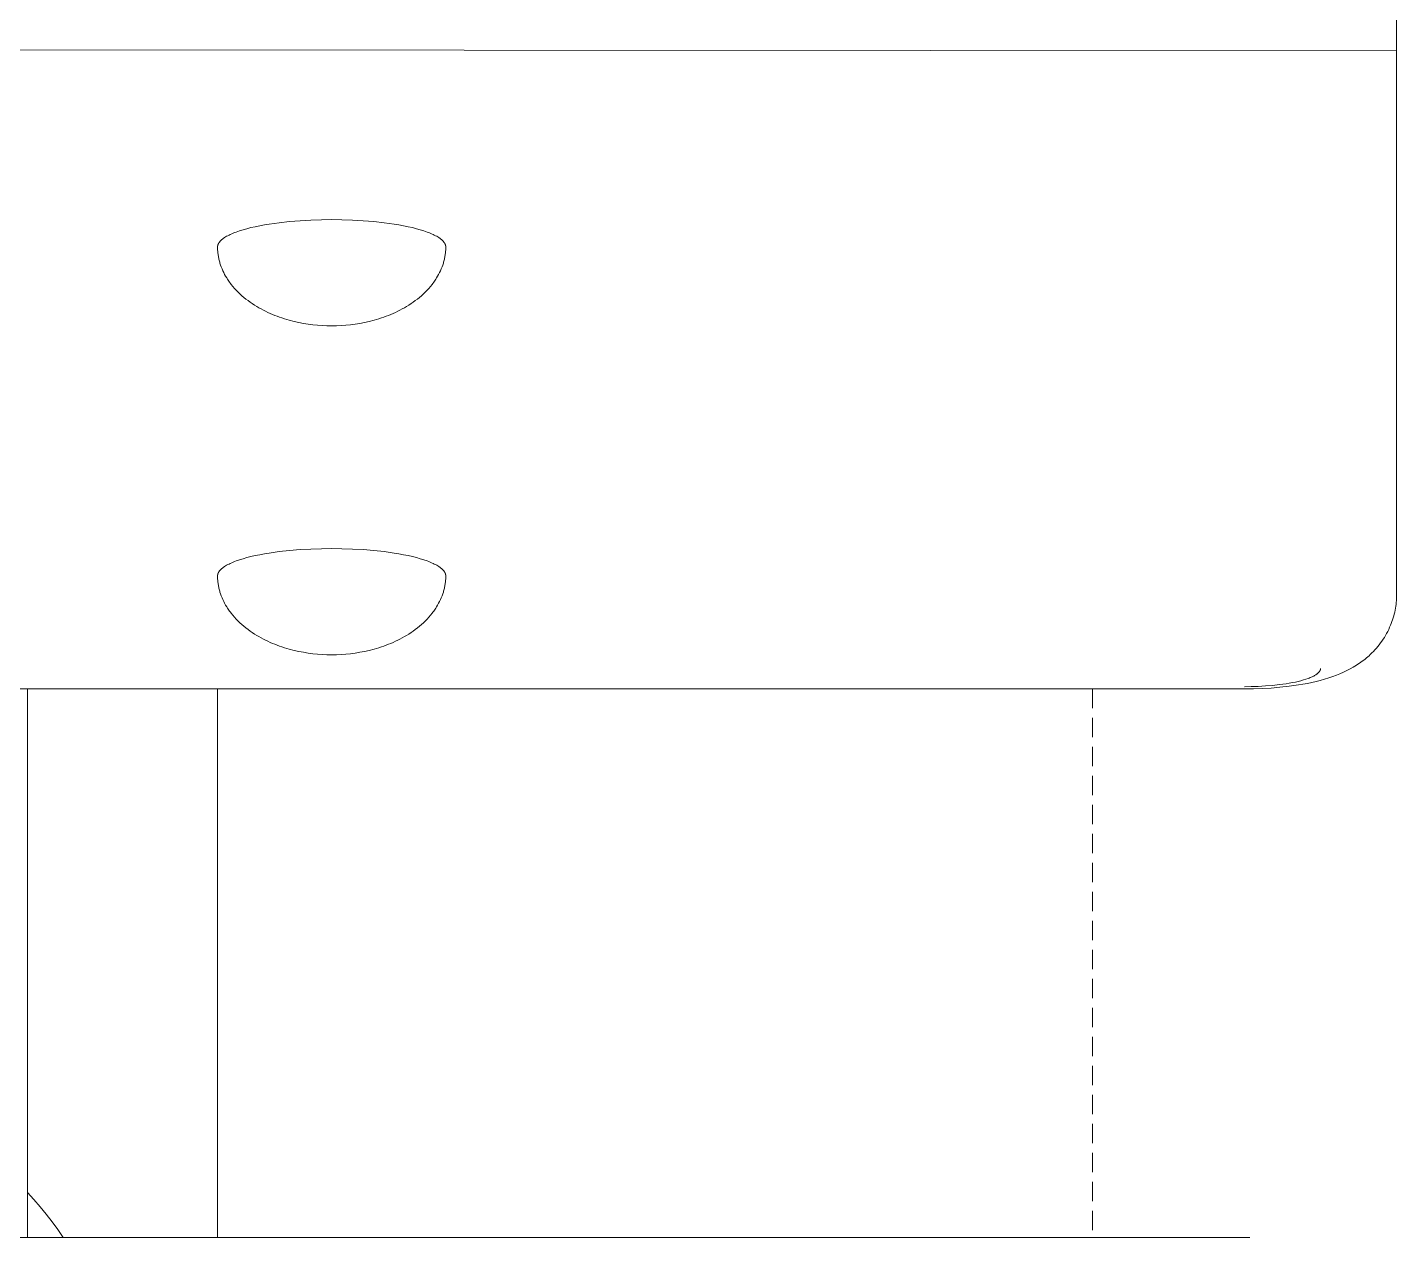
# Model space of a CAD drawing. Header units: millimetres. Extents: x -779 to 3049, y 55 to 2500.
# Drawn here: x -98.4 to -8.4, y 617 to 696.5 of the extents above; entities that cross this region are included whole.
import ezdxf

# ---------------------------------------------------------------- set-up
doc = ezdxf.new("R2010")
doc.units = ezdxf.units.MM
doc.linetypes.add('HIDDEN', pattern=[1.905, 1.27, -0.635])
doc.layers.add('ZANO_R', color=7, linetype='Continuous', lineweight=0)
doc.layers.add('ZANO_R_przerywana', color=7, linetype='HIDDEN', lineweight=0)

msp = doc.modelspace()

# ---------------------------------------------------------------- linework, layer by layer
at = {"layer": 'ZANO_R'}
for p, q in [((-8.358, 659.235), (-8.358, 697.663)), ((-8.358, 694.972), (-608.358, 695.352)), ((-84.636, 683.059), (-84.417, 683.135)), ((-84.417, 683.135), (-84.181, 683.208)), ((-84.181, 683.208), (-83.929, 683.279)), ((-83.929, 683.279), (-83.661, 683.347)), ((-83.661, 683.347), (-83.38, 683.411)), ((-83.38, 683.411), (-83.085, 683.471)), ((-83.085, 683.471), (-82.779, 683.528)), ((-82.779, 683.528), (-82.462, 683.581)), ((-82.462, 683.581), (-81.803, 683.673)), ((-81.803, 683.673), (-81.119, 683.748)), ((-81.119, 683.748), (-80.422, 683.805)), ((-80.422, 683.805), (-79.723, 683.844)), ((-79.723, 683.844), (-79.032, 683.867)), ((-79.032, 683.867), (-78.358, 683.874)), ((-78.358, 683.874), (-77.684, 683.867)), ((-77.684, 683.867), (-76.993, 683.844)), ((-76.993, 683.844), (-76.294, 683.805)), ((-76.294, 683.805), (-75.597, 683.748)), ((-75.597, 683.748), (-74.913, 683.673)), ((-74.913, 683.673), (-74.254, 683.581)), ((-74.254, 683.581), (-73.937, 683.528)), ((-73.937, 683.528), (-73.631, 683.471)), ((-73.631, 683.471), (-73.336, 683.411)), ((-73.336, 683.411), (-73.055, 683.347)), ((-73.055, 683.347), (-72.788, 683.279)), ((-72.788, 683.279), (-72.535, 683.208)), ((-72.535, 683.208), (-72.3, 683.135)), ((-72.3, 683.135), (-72.081, 683.059)), ((-85.838, 682.204), (-85.835, 682.214)), ((-85.835, 682.214), (-85.831, 682.224)), ((-85.831, 682.224), (-85.828, 682.235)), ((-85.828, 682.235), (-85.824, 682.245)), ((-85.824, 682.245), (-85.82, 682.255)), ((-85.82, 682.255), (-85.815, 682.265)), ((-85.815, 682.265), (-85.81, 682.276)), ((-85.81, 682.276), (-85.805, 682.286)), ((-85.805, 682.286), (-85.8, 682.296)), ((-85.8, 682.296), (-85.795, 682.307)), ((-85.795, 682.307), (-85.789, 682.317)), ((-85.789, 682.317), (-85.783, 682.328)), ((-85.783, 682.328), (-85.776, 682.338)), ((-85.776, 682.338), (-85.77, 682.348)), ((-85.77, 682.348), (-85.763, 682.359)), ((-85.763, 682.359), (-85.748, 682.38)), ((-85.748, 682.38), (-85.733, 682.401)), ((-85.733, 682.401), (-85.716, 682.421)), ((-85.716, 682.421), (-85.698, 682.442)), ((-85.698, 682.442), (-85.68, 682.463)), ((-85.68, 682.463), (-85.66, 682.484)), ((-85.66, 682.484), (-85.639, 682.505)), ((-85.639, 682.505), (-85.616, 682.526)), ((-85.616, 682.526), (-85.593, 682.547)), ((-85.593, 682.547), (-85.569, 682.568)), ((-85.569, 682.568), (-85.543, 682.589)), ((-85.543, 682.589), (-85.516, 682.61)), ((-85.516, 682.61), (-85.488, 682.631)), ((-85.488, 682.631), (-85.459, 682.652)), ((-85.459, 682.652), (-85.429, 682.673)), ((-85.429, 682.673), (-85.398, 682.694)), ((-85.398, 682.694), (-85.332, 682.736)), ((-85.332, 682.736), (-85.261, 682.777)), ((-85.261, 682.777), (-85.185, 682.819)), ((-85.185, 682.819), (-85.105, 682.86)), ((-85.105, 682.86), (-85.02, 682.9)), ((-85.02, 682.9), (-84.931, 682.94)), ((-84.931, 682.94), (-84.837, 682.98)), ((-84.837, 682.98), (-84.738, 683.02)), ((-84.738, 683.02), (-84.636, 683.059)), ((-72.081, 683.059), (-71.978, 683.02)), ((-71.978, 683.02), (-71.879, 682.98)), ((-71.879, 682.98), (-71.785, 682.94)), ((-71.785, 682.94), (-71.696, 682.9)), ((-71.696, 682.9), (-71.611, 682.86)), ((-71.611, 682.86), (-71.531, 682.819)), ((-71.531, 682.819), (-71.456, 682.777)), ((-71.456, 682.777), (-71.385, 682.736)), ((-71.385, 682.736), (-71.319, 682.694)), ((-71.319, 682.694), (-71.287, 682.673)), ((-71.287, 682.673), (-71.257, 682.652)), ((-71.257, 682.652), (-71.228, 682.631)), ((-71.228, 682.631), (-71.2, 682.61)), ((-71.2, 682.61), (-71.173, 682.589)), ((-71.173, 682.589), (-71.148, 682.568)), ((-71.148, 682.568), (-71.123, 682.547)), ((-71.123, 682.547), (-71.1, 682.526)), ((-71.1, 682.526), (-71.078, 682.505)), ((-71.078, 682.505), (-71.057, 682.484)), ((-71.057, 682.484), (-71.037, 682.463)), ((-71.037, 682.463), (-71.018, 682.442)), ((-71.018, 682.442), (-71, 682.421)), ((-71, 682.421), (-70.983, 682.401)), ((-70.983, 682.401), (-70.968, 682.38)), ((-70.968, 682.38), (-70.953, 682.359)), ((-70.953, 682.359), (-70.946, 682.348)), ((-70.946, 682.348), (-70.94, 682.338)), ((-70.94, 682.338), (-70.934, 682.328)), ((-70.934, 682.328), (-70.928, 682.317)), ((-70.928, 682.317), (-70.922, 682.307)), ((-70.922, 682.307), (-70.916, 682.296)), ((-70.916, 682.296), (-70.911, 682.286)), ((-70.911, 682.286), (-70.906, 682.276)), ((-70.906, 682.276), (-70.901, 682.265)), ((-70.901, 682.265), (-70.897, 682.255)), ((-70.897, 682.255), (-70.892, 682.245)), ((-70.892, 682.245), (-70.888, 682.235)), ((-70.888, 682.235), (-70.885, 682.224)), ((-70.885, 682.224), (-70.881, 682.214)), ((-70.881, 682.214), (-70.878, 682.204)), ((-85.858, 682.093), (-85.857, 682.103)), ((-85.858, 682.083), (-85.858, 682.093)), ((-85.858, 682.073), (-85.858, 682.083)), ((-85.857, 682.005), (-85.858, 682.073)), ((-85.857, 682.103), (-85.856, 682.113)), ((-85.856, 681.937), (-85.857, 682.005)), ((-85.856, 682.113), (-85.855, 682.123)), ((-85.852, 681.87), (-85.856, 681.937)), ((-85.855, 682.123), (-85.854, 682.133)), ((-85.854, 682.133), (-85.852, 682.143)), ((-85.852, 682.143), (-85.851, 682.153)), ((-85.848, 681.803), (-85.852, 681.87)), ((-85.851, 682.153), (-85.849, 682.163)), ((-85.849, 682.163), (-85.846, 682.173)), ((-85.842, 681.736), (-85.848, 681.803)), ((-85.846, 682.173), (-85.844, 682.183)), ((-85.844, 682.183), (-85.841, 682.194)), ((-85.835, 681.67), (-85.842, 681.736)), ((-85.841, 682.194), (-85.838, 682.204)), ((-85.827, 681.603), (-85.835, 681.67)), ((-85.818, 681.537), (-85.827, 681.603)), ((-85.807, 681.471), (-85.818, 681.537)), ((-85.796, 681.405), (-85.807, 681.471)), ((-85.783, 681.34), (-85.796, 681.405)), ((-85.769, 681.275), (-85.783, 681.34)), ((-70.934, 681.34), (-70.948, 681.275)), ((-70.921, 681.405), (-70.934, 681.34)), ((-70.909, 681.471), (-70.921, 681.405)), ((-70.898, 681.537), (-70.909, 681.471)), ((-70.889, 681.603), (-70.898, 681.537)), ((-70.881, 681.67), (-70.889, 681.603)), ((-70.874, 681.736), (-70.881, 681.67)), ((-70.878, 682.204), (-70.875, 682.194)), ((-70.875, 682.194), (-70.872, 682.183)), ((-70.868, 681.803), (-70.874, 681.736)), ((-70.872, 682.183), (-70.87, 682.173)), ((-70.87, 682.173), (-70.868, 682.163)), ((-70.868, 682.163), (-70.866, 682.153)), ((-70.864, 681.87), (-70.868, 681.803)), ((-70.866, 682.153), (-70.864, 682.143)), ((-70.864, 682.143), (-70.862, 682.133)), ((-70.861, 681.937), (-70.864, 681.87)), ((-70.862, 682.133), (-70.861, 682.123)), ((-70.861, 682.123), (-70.86, 682.113)), ((-70.859, 682.005), (-70.861, 681.937)), ((-70.86, 682.113), (-70.859, 682.103)), ((-70.859, 682.103), (-70.859, 682.093)), ((-70.859, 682.093), (-70.858, 682.083)), ((-70.858, 682.073), (-70.859, 682.005)), ((-70.858, 682.083), (-70.858, 682.073)), ((-85.753, 681.21), (-85.769, 681.275)), ((-85.737, 681.146), (-85.753, 681.21)), ((-85.719, 681.081), (-85.737, 681.146)), ((-85.701, 681.017), (-85.719, 681.081)), ((-85.66, 680.89), (-85.701, 681.017)), ((-85.615, 680.765), (-85.66, 680.89)), ((-85.565, 680.64), (-85.615, 680.765)), ((-85.512, 680.517), (-85.565, 680.64)), ((-85.454, 680.396), (-85.512, 680.517)), ((-71.205, 680.517), (-71.263, 680.396)), ((-71.151, 680.64), (-71.205, 680.517)), ((-71.102, 680.765), (-71.151, 680.64)), ((-71.056, 680.89), (-71.102, 680.765)), ((-71.016, 681.017), (-71.056, 680.89)), ((-70.997, 681.081), (-71.016, 681.017)), ((-70.979, 681.146), (-70.997, 681.081)), ((-70.963, 681.21), (-70.979, 681.146)), ((-70.948, 681.275), (-70.963, 681.21)), ((-85.392, 680.275), (-85.454, 680.396)), ((-85.326, 680.157), (-85.392, 680.275)), ((-85.256, 680.04), (-85.326, 680.157)), ((-85.21, 679.968), (-85.256, 680.04)), ((-85.163, 679.897), (-85.21, 679.968)), ((-85.115, 679.826), (-85.163, 679.897)), ((-85.066, 679.757), (-85.115, 679.826)), ((-85.015, 679.688), (-85.066, 679.757)), ((-84.963, 679.62), (-85.015, 679.688)), ((-84.856, 679.487), (-84.963, 679.62)), ((-71.753, 679.62), (-71.86, 679.487)), ((-71.701, 679.688), (-71.753, 679.62)), ((-71.65, 679.757), (-71.701, 679.688)), ((-71.601, 679.826), (-71.65, 679.757)), ((-71.553, 679.897), (-71.601, 679.826)), ((-71.506, 679.968), (-71.553, 679.897)), ((-71.46, 680.04), (-71.506, 679.968)), ((-71.391, 680.157), (-71.46, 680.04)), ((-71.325, 680.275), (-71.391, 680.157)), ((-71.263, 680.396), (-71.325, 680.275)), ((-84.744, 679.358), (-84.856, 679.487)), ((-84.628, 679.232), (-84.744, 679.358)), ((-84.508, 679.11), (-84.628, 679.232)), ((-84.385, 678.991), (-84.508, 679.11)), ((-84.257, 678.876), (-84.385, 678.991)), ((-84.126, 678.764), (-84.257, 678.876)), ((-83.992, 678.656), (-84.126, 678.764)), ((-83.855, 678.551), (-83.992, 678.656)), ((-72.724, 678.656), (-72.861, 678.551)), ((-72.59, 678.764), (-72.724, 678.656)), ((-72.459, 678.876), (-72.59, 678.764)), ((-72.332, 678.991), (-72.459, 678.876)), ((-72.208, 679.11), (-72.332, 678.991)), ((-72.088, 679.232), (-72.208, 679.11)), ((-71.972, 679.358), (-72.088, 679.232)), ((-71.86, 679.487), (-71.972, 679.358)), ((-83.716, 678.45), (-83.855, 678.551)), ((-83.573, 678.352), (-83.716, 678.45)), ((-83.429, 678.258), (-83.573, 678.352)), ((-83.282, 678.168), (-83.429, 678.258)), ((-83.14, 678.084), (-83.282, 678.168)), ((-82.995, 678.004), (-83.14, 678.084)), ((-82.849, 677.926), (-82.995, 678.004)), ((-82.701, 677.852), (-82.849, 677.926)), ((-82.551, 677.78), (-82.701, 677.852)), ((-82.4, 677.712), (-82.551, 677.78)), ((-82.247, 677.646), (-82.4, 677.712)), ((-74.317, 677.712), (-74.469, 677.646)), ((-74.165, 677.78), (-74.317, 677.712)), ((-74.015, 677.852), (-74.165, 677.78)), ((-73.867, 677.926), (-74.015, 677.852)), ((-73.721, 678.004), (-73.867, 677.926)), ((-73.576, 678.084), (-73.721, 678.004)), ((-73.434, 678.168), (-73.576, 678.084)), ((-73.287, 678.258), (-73.434, 678.168)), ((-73.143, 678.352), (-73.287, 678.258)), ((-73.001, 678.45), (-73.143, 678.352)), ((-72.861, 678.551), (-73.001, 678.45)), ((-82.093, 677.583), (-82.247, 677.646)), ((-81.937, 677.523), (-82.093, 677.583)), ((-81.781, 677.466), (-81.937, 677.523)), ((-81.623, 677.412), (-81.781, 677.466)), ((-81.464, 677.36), (-81.623, 677.412)), ((-81.145, 677.266), (-81.464, 677.36)), ((-80.823, 677.183), (-81.145, 677.266)), ((-80.52, 677.116), (-80.823, 677.183)), ((-80.215, 677.057), (-80.52, 677.116)), ((-79.908, 677.007), (-80.215, 677.057)), ((-79.599, 676.967), (-79.908, 677.007)), ((-79.289, 676.935), (-79.599, 676.967)), ((-78.979, 676.913), (-79.289, 676.935)), ((-78.669, 676.9), (-78.979, 676.913)), ((-78.358, 676.896), (-78.669, 676.9)), ((-78.048, 676.9), (-78.358, 676.896)), ((-77.737, 676.913), (-78.048, 676.9)), ((-77.427, 676.935), (-77.737, 676.913)), ((-77.117, 676.967), (-77.427, 676.935)), ((-76.809, 677.007), (-77.117, 676.967)), ((-76.501, 677.057), (-76.809, 677.007)), ((-76.196, 677.116), (-76.501, 677.057)), ((-75.893, 677.183), (-76.196, 677.116)), ((-75.571, 677.266), (-75.893, 677.183)), ((-75.252, 677.36), (-75.571, 677.266)), ((-75.093, 677.412), (-75.252, 677.36)), ((-74.936, 677.466), (-75.093, 677.412)), ((-74.779, 677.523), (-74.936, 677.466)), ((-74.624, 677.583), (-74.779, 677.523)), ((-74.469, 677.646), (-74.624, 677.583)), ((-84.636, 661.443), (-84.417, 661.519)), ((-84.417, 661.519), (-84.181, 661.593)), ((-84.181, 661.593), (-83.929, 661.663)), ((-83.929, 661.663), (-83.661, 661.731)), ((-83.661, 661.731), (-83.38, 661.795)), ((-83.38, 661.795), (-83.085, 661.856)), ((-83.085, 661.856), (-82.779, 661.912)), ((-82.779, 661.912), (-82.462, 661.965)), ((-82.462, 661.965), (-81.803, 662.057)), ((-81.803, 662.057), (-81.119, 662.132)), ((-81.119, 662.132), (-80.422, 662.189)), ((-80.422, 662.189), (-79.723, 662.229)), ((-79.723, 662.229), (-79.032, 662.251)), ((-79.032, 662.251), (-78.358, 662.259)), ((-78.358, 662.259), (-77.684, 662.251)), ((-77.684, 662.251), (-76.993, 662.229)), ((-76.993, 662.229), (-76.294, 662.189)), ((-76.294, 662.189), (-75.597, 662.132)), ((-75.597, 662.132), (-74.913, 662.057)), ((-74.913, 662.057), (-74.254, 661.965)), ((-74.254, 661.965), (-73.937, 661.912)), ((-73.937, 661.912), (-73.631, 661.856)), ((-73.631, 661.856), (-73.336, 661.795)), ((-73.336, 661.795), (-73.055, 661.731)), ((-73.055, 661.731), (-72.788, 661.663)), ((-72.788, 661.663), (-72.535, 661.593)), ((-72.535, 661.593), (-72.3, 661.519)), ((-72.3, 661.519), (-72.081, 661.443)), ((-85.835, 660.598), (-85.831, 660.609)), ((-85.831, 660.609), (-85.828, 660.619)), ((-85.828, 660.619), (-85.824, 660.629)), ((-85.824, 660.629), (-85.82, 660.639)), ((-85.82, 660.639), (-85.815, 660.65)), ((-85.815, 660.65), (-85.81, 660.66)), ((-85.81, 660.66), (-85.805, 660.67)), ((-85.805, 660.67), (-85.8, 660.681)), ((-85.8, 660.681), (-85.795, 660.691)), ((-85.795, 660.691), (-85.789, 660.701)), ((-85.789, 660.701), (-85.783, 660.712)), ((-85.783, 660.712), (-85.776, 660.722)), ((-85.776, 660.722), (-85.77, 660.733)), ((-85.77, 660.733), (-85.763, 660.743)), ((-85.763, 660.743), (-85.748, 660.764)), ((-85.748, 660.764), (-85.733, 660.785)), ((-85.733, 660.785), (-85.716, 660.806)), ((-85.716, 660.806), (-85.698, 660.827)), ((-85.698, 660.827), (-85.68, 660.848)), ((-85.68, 660.848), (-85.66, 660.869)), ((-85.66, 660.869), (-85.639, 660.89)), ((-85.639, 660.89), (-85.616, 660.911)), ((-85.616, 660.911), (-85.593, 660.932)), ((-85.593, 660.932), (-85.569, 660.953)), ((-85.569, 660.953), (-85.543, 660.974)), ((-85.543, 660.974), (-85.516, 660.995)), ((-85.516, 660.995), (-85.488, 661.016)), ((-85.488, 661.016), (-85.459, 661.037)), ((-85.459, 661.037), (-85.429, 661.058)), ((-85.429, 661.058), (-85.398, 661.079)), ((-85.398, 661.079), (-85.332, 661.12)), ((-85.332, 661.12), (-85.261, 661.162)), ((-85.261, 661.162), (-85.185, 661.203)), ((-85.185, 661.203), (-85.105, 661.244)), ((-85.105, 661.244), (-85.02, 661.285)), ((-85.02, 661.285), (-84.931, 661.325)), ((-84.931, 661.325), (-84.837, 661.365)), ((-84.837, 661.365), (-84.738, 661.404)), ((-84.738, 661.404), (-84.636, 661.443)), ((-72.081, 661.443), (-71.978, 661.404)), ((-71.978, 661.404), (-71.879, 661.365)), ((-71.879, 661.365), (-71.785, 661.325)), ((-71.785, 661.325), (-71.696, 661.285)), ((-71.696, 661.285), (-71.611, 661.244)), ((-71.611, 661.244), (-71.531, 661.203)), ((-71.531, 661.203), (-71.456, 661.162)), ((-71.456, 661.162), (-71.385, 661.12)), ((-71.385, 661.12), (-71.319, 661.079)), ((-71.319, 661.079), (-71.287, 661.058)), ((-71.287, 661.058), (-71.257, 661.037)), ((-71.257, 661.037), (-71.228, 661.016)), ((-71.228, 661.016), (-71.2, 660.995)), ((-71.2, 660.995), (-71.173, 660.974)), ((-71.173, 660.974), (-71.148, 660.953)), ((-71.148, 660.953), (-71.123, 660.932)), ((-71.123, 660.932), (-71.1, 660.911)), ((-71.1, 660.911), (-71.078, 660.89)), ((-71.078, 660.89), (-71.057, 660.869)), ((-71.057, 660.869), (-71.037, 660.848)), ((-71.037, 660.848), (-71.018, 660.827)), ((-71.018, 660.827), (-71, 660.806)), ((-71, 660.806), (-70.983, 660.785)), ((-70.983, 660.785), (-70.968, 660.764)), ((-70.968, 660.764), (-70.953, 660.743)), ((-70.953, 660.743), (-70.946, 660.733)), ((-70.946, 660.733), (-70.94, 660.722)), ((-70.94, 660.722), (-70.934, 660.712)), ((-70.934, 660.712), (-70.928, 660.701)), ((-70.928, 660.701), (-70.922, 660.691)), ((-70.922, 660.691), (-70.916, 660.681)), ((-70.916, 660.681), (-70.911, 660.67)), ((-70.911, 660.67), (-70.906, 660.66)), ((-70.906, 660.66), (-70.901, 660.65)), ((-70.901, 660.65), (-70.897, 660.639)), ((-70.897, 660.639), (-70.892, 660.629)), ((-70.892, 660.629), (-70.888, 660.619)), ((-70.888, 660.619), (-70.885, 660.609)), ((-70.885, 660.609), (-70.881, 660.598)), ((-85.858, 660.477), (-85.857, 660.487)), ((-85.858, 660.467), (-85.858, 660.477)), ((-85.858, 660.457), (-85.858, 660.467)), ((-85.857, 660.389), (-85.858, 660.457)), ((-85.857, 660.487), (-85.856, 660.497)), ((-85.856, 660.322), (-85.857, 660.389)), ((-85.856, 660.497), (-85.855, 660.507)), ((-85.852, 660.254), (-85.856, 660.322)), ((-85.855, 660.507), (-85.854, 660.517)), ((-85.854, 660.517), (-85.852, 660.527)), ((-85.852, 660.527), (-85.851, 660.537)), ((-85.848, 660.187), (-85.852, 660.254)), ((-85.851, 660.537), (-85.849, 660.547)), ((-85.849, 660.547), (-85.846, 660.558)), ((-85.842, 660.121), (-85.848, 660.187)), ((-85.846, 660.558), (-85.844, 660.568)), ((-85.844, 660.568), (-85.841, 660.578)), ((-85.835, 660.054), (-85.842, 660.121)), ((-85.841, 660.578), (-85.838, 660.588)), ((-85.838, 660.588), (-85.835, 660.598)), ((-85.827, 659.987), (-85.835, 660.054)), ((-85.818, 659.921), (-85.827, 659.987)), ((-85.807, 659.855), (-85.818, 659.921)), ((-85.796, 659.79), (-85.807, 659.855)), ((-85.783, 659.724), (-85.796, 659.79)), ((-85.769, 659.659), (-85.783, 659.724)), ((-70.934, 659.724), (-70.948, 659.659)), ((-70.921, 659.79), (-70.934, 659.724)), ((-70.909, 659.855), (-70.921, 659.79)), ((-70.898, 659.921), (-70.909, 659.855)), ((-70.889, 659.987), (-70.898, 659.921)), ((-70.881, 660.054), (-70.889, 659.987)), ((-70.881, 660.598), (-70.878, 660.588)), ((-70.874, 660.121), (-70.881, 660.054)), ((-70.878, 660.588), (-70.875, 660.578)), ((-70.875, 660.578), (-70.872, 660.568)), ((-70.868, 660.187), (-70.874, 660.121)), ((-70.872, 660.568), (-70.87, 660.558)), ((-70.87, 660.558), (-70.868, 660.547)), ((-70.868, 660.547), (-70.866, 660.537)), ((-70.864, 660.254), (-70.868, 660.187)), ((-70.866, 660.537), (-70.864, 660.527)), ((-70.864, 660.527), (-70.862, 660.517)), ((-70.861, 660.322), (-70.864, 660.254)), ((-70.862, 660.517), (-70.861, 660.507)), ((-70.861, 660.507), (-70.86, 660.497)), ((-70.859, 660.389), (-70.861, 660.322)), ((-70.86, 660.497), (-70.859, 660.487)), ((-70.859, 660.487), (-70.859, 660.477)), ((-70.859, 660.477), (-70.858, 660.467)), ((-70.858, 660.457), (-70.859, 660.389)), ((-70.858, 660.467), (-70.858, 660.457)), ((-85.753, 659.594), (-85.769, 659.659)), ((-85.737, 659.53), (-85.753, 659.594)), ((-85.719, 659.466), (-85.737, 659.53)), ((-85.701, 659.402), (-85.719, 659.466)), ((-85.66, 659.275), (-85.701, 659.402)), ((-85.615, 659.149), (-85.66, 659.275)), ((-85.565, 659.025), (-85.615, 659.149)), ((-85.512, 658.901), (-85.565, 659.025)), ((-85.454, 658.78), (-85.512, 658.901)), ((-71.205, 658.901), (-71.263, 658.78)), ((-71.151, 659.025), (-71.205, 658.901)), ((-71.102, 659.149), (-71.151, 659.025)), ((-71.056, 659.275), (-71.102, 659.149)), ((-71.016, 659.402), (-71.056, 659.275)), ((-70.997, 659.466), (-71.016, 659.402)), ((-70.979, 659.53), (-70.997, 659.466)), ((-70.963, 659.594), (-70.979, 659.53)), ((-70.948, 659.659), (-70.963, 659.594)), ((-8.372, 658.849), (-8.383, 658.721)), ((-8.364, 658.978), (-8.372, 658.849)), ((-8.36, 659.106), (-8.364, 658.978)), ((-8.358, 659.235), (-8.36, 659.106)), ((-85.392, 658.66), (-85.454, 658.78)), ((-85.326, 658.541), (-85.392, 658.66)), ((-85.256, 658.424), (-85.326, 658.541)), ((-85.21, 658.352), (-85.256, 658.424)), ((-85.163, 658.281), (-85.21, 658.352)), ((-85.115, 658.211), (-85.163, 658.281)), ((-85.066, 658.141), (-85.115, 658.211)), ((-85.015, 658.072), (-85.066, 658.141)), ((-84.963, 658.005), (-85.015, 658.072)), ((-84.856, 657.872), (-84.963, 658.005)), ((-71.753, 658.005), (-71.86, 657.872)), ((-71.701, 658.072), (-71.753, 658.005)), ((-71.65, 658.141), (-71.701, 658.072)), ((-71.601, 658.211), (-71.65, 658.141)), ((-71.553, 658.281), (-71.601, 658.211)), ((-71.506, 658.352), (-71.553, 658.281)), ((-71.46, 658.424), (-71.506, 658.352)), ((-71.391, 658.541), (-71.46, 658.424)), ((-71.325, 658.66), (-71.391, 658.541)), ((-71.263, 658.78), (-71.325, 658.66)), ((-8.515, 657.956), (-8.548, 657.831)), ((-8.485, 658.082), (-8.515, 657.956)), ((-8.459, 658.209), (-8.485, 658.082)), ((-8.435, 658.336), (-8.459, 658.209)), ((-8.415, 658.464), (-8.435, 658.336)), ((-8.397, 658.592), (-8.415, 658.464)), ((-8.383, 658.721), (-8.397, 658.592)), ((-84.744, 657.742), (-84.856, 657.872)), ((-84.628, 657.616), (-84.744, 657.742)), ((-84.508, 657.494), (-84.628, 657.616)), ((-84.385, 657.375), (-84.508, 657.494)), ((-84.257, 657.26), (-84.385, 657.375)), ((-84.126, 657.148), (-84.257, 657.26)), ((-83.992, 657.04), (-84.126, 657.148)), ((-83.855, 656.935), (-83.992, 657.04)), ((-72.724, 657.04), (-72.861, 656.935)), ((-72.59, 657.148), (-72.724, 657.04)), ((-72.459, 657.26), (-72.59, 657.148)), ((-72.332, 657.375), (-72.459, 657.26)), ((-72.208, 657.494), (-72.332, 657.375)), ((-72.088, 657.616), (-72.208, 657.494)), ((-71.972, 657.742), (-72.088, 657.616)), ((-71.86, 657.872), (-71.972, 657.742)), ((-8.815, 657.083), (-8.877, 656.946)), ((-8.756, 657.221), (-8.815, 657.083)), ((-8.708, 657.341), (-8.756, 657.221)), ((-8.664, 657.461), (-8.708, 657.341)), ((-8.622, 657.583), (-8.664, 657.461)), ((-8.583, 657.707), (-8.622, 657.583)), ((-8.548, 657.831), (-8.583, 657.707)), ((-83.716, 656.834), (-83.855, 656.935)), ((-83.573, 656.736), (-83.716, 656.834)), ((-83.429, 656.642), (-83.573, 656.736)), ((-83.282, 656.552), (-83.429, 656.642)), ((-83.14, 656.469), (-83.282, 656.552)), ((-82.995, 656.388), (-83.14, 656.469)), ((-82.849, 656.311), (-82.995, 656.388)), ((-82.701, 656.236), (-82.849, 656.311)), ((-82.551, 656.164), (-82.701, 656.236)), ((-82.4, 656.096), (-82.551, 656.164)), ((-74.165, 656.164), (-74.317, 656.096)), ((-74.015, 656.236), (-74.165, 656.164)), ((-73.867, 656.311), (-74.015, 656.236)), ((-73.721, 656.388), (-73.867, 656.311)), ((-73.576, 656.469), (-73.721, 656.388)), ((-73.434, 656.552), (-73.576, 656.469)), ((-73.287, 656.642), (-73.434, 656.552)), ((-73.143, 656.736), (-73.287, 656.642)), ((-73.001, 656.834), (-73.143, 656.736)), ((-72.861, 656.935), (-73.001, 656.834)), ((-9.325, 656.178), (-9.41, 656.059)), ((-9.242, 656.3), (-9.325, 656.178)), ((-9.163, 656.424), (-9.242, 656.3)), ((-9.086, 656.551), (-9.163, 656.424)), ((-9.013, 656.681), (-9.086, 656.551)), ((-8.944, 656.812), (-9.013, 656.681)), ((-8.877, 656.946), (-8.944, 656.812)), ((-82.247, 656.03), (-82.4, 656.096)), ((-82.093, 655.967), (-82.247, 656.03)), ((-81.937, 655.907), (-82.093, 655.967)), ((-81.781, 655.85), (-81.937, 655.907)), ((-81.623, 655.796), (-81.781, 655.85)), ((-81.464, 655.745), (-81.623, 655.796)), ((-81.145, 655.651), (-81.464, 655.745)), ((-80.823, 655.567), (-81.145, 655.651)), ((-80.52, 655.5), (-80.823, 655.567)), ((-80.215, 655.441), (-80.52, 655.5)), ((-79.908, 655.392), (-80.215, 655.441)), ((-79.599, 655.351), (-79.908, 655.392)), ((-79.289, 655.32), (-79.599, 655.351)), ((-78.979, 655.297), (-79.289, 655.32)), ((-78.669, 655.284), (-78.979, 655.297)), ((-78.358, 655.28), (-78.669, 655.284)), ((-78.048, 655.284), (-78.358, 655.28)), ((-77.737, 655.297), (-78.048, 655.284)), ((-77.427, 655.32), (-77.737, 655.297)), ((-77.117, 655.351), (-77.427, 655.32)), ((-76.809, 655.392), (-77.117, 655.351)), ((-76.501, 655.441), (-76.809, 655.392)), ((-76.196, 655.5), (-76.501, 655.441)), ((-75.893, 655.567), (-76.196, 655.5)), ((-75.571, 655.651), (-75.893, 655.567)), ((-75.252, 655.745), (-75.571, 655.651)), ((-75.093, 655.796), (-75.252, 655.745)), ((-74.936, 655.85), (-75.093, 655.796)), ((-74.779, 655.907), (-74.936, 655.85)), ((-74.624, 655.967), (-74.779, 655.907)), ((-74.469, 656.03), (-74.624, 655.967)), ((-74.317, 656.096), (-74.469, 656.03)), ((-10.171, 655.219), (-10.255, 655.145)), ((-10.088, 655.296), (-10.171, 655.219)), ((-9.983, 655.397), (-10.088, 655.296)), ((-9.881, 655.5), (-9.983, 655.397)), ((-9.781, 655.607), (-9.881, 655.5)), ((-9.684, 655.716), (-9.781, 655.607)), ((-9.59, 655.827), (-9.684, 655.716)), ((-9.499, 655.942), (-9.59, 655.827)), ((-9.41, 656.059), (-9.499, 655.942)), ((-13.369, 654.301), (-13.368, 654.307)), ((-13.368, 654.307), (-13.366, 654.314)), ((-13.366, 654.314), (-13.364, 654.321)), ((-13.364, 654.321), (-13.363, 654.328)), ((-13.363, 654.328), (-13.362, 654.334)), ((-13.362, 654.334), (-13.361, 654.341)), ((-13.361, 654.341), (-13.36, 654.348)), ((-13.36, 654.348), (-13.359, 654.355)), ((-13.359, 654.361), (-13.358, 654.368)), ((-13.359, 654.355), (-13.359, 654.361)), ((-13.358, 654.375), (-13.358, 654.381)), ((-13.358, 654.368), (-13.358, 654.375)), ((-11.416, 654.346), (-11.628, 654.236)), ((-11.207, 654.464), (-11.416, 654.346)), ((-11.104, 654.525), (-11.207, 654.464)), ((-11.003, 654.588), (-11.104, 654.525)), ((-10.902, 654.653), (-11.003, 654.588)), ((-10.803, 654.72), (-10.902, 654.653)), ((-10.707, 654.787), (-10.803, 654.72)), ((-10.613, 654.856), (-10.707, 654.787)), ((-10.52, 654.927), (-10.613, 654.856)), ((-10.428, 655), (-10.52, 654.927)), ((-10.341, 655.071), (-10.428, 655)), ((-10.255, 655.145), (-10.341, 655.071)), ((-15.622, 653.376), (-15.411, 653.411)), ((-15.411, 653.411), (-15.207, 653.449)), ((-15.207, 653.449), (-15.01, 653.489)), ((-15.01, 653.489), (-14.823, 653.532)), ((-14.823, 653.532), (-14.644, 653.577)), ((-14.644, 653.577), (-14.476, 653.624)), ((-14.476, 653.624), (-14.319, 653.673)), ((-14.319, 653.673), (-14.173, 653.724)), ((-13.938, 653.459), (-14.225, 653.399)), ((-14.173, 653.724), (-14.105, 653.75)), ((-14.105, 653.75), (-14.039, 653.776)), ((-14.039, 653.776), (-13.976, 653.803)), ((-13.976, 653.803), (-13.917, 653.83)), ((-13.655, 653.524), (-13.938, 653.459)), ((-13.917, 653.83), (-13.86, 653.857)), ((-13.86, 653.857), (-13.807, 653.884)), ((-13.807, 653.884), (-13.756, 653.912)), ((-13.756, 653.912), (-13.709, 653.939)), ((-13.709, 653.939), (-13.665, 653.967)), ((-13.665, 653.967), (-13.644, 653.981)), ((-13.375, 653.594), (-13.655, 653.524)), ((-13.644, 653.981), (-13.624, 653.995)), ((-13.624, 653.995), (-13.605, 654.009)), ((-13.605, 654.009), (-13.586, 654.023)), ((-13.586, 654.023), (-13.568, 654.037)), ((-13.568, 654.037), (-13.551, 654.051)), ((-13.551, 654.051), (-13.535, 654.065)), ((-13.535, 654.065), (-13.519, 654.079)), ((-13.519, 654.079), (-13.504, 654.093)), ((-13.504, 654.093), (-13.49, 654.107)), ((-13.49, 654.107), (-13.477, 654.121)), ((-13.477, 654.121), (-13.465, 654.135)), ((-13.465, 654.135), (-13.453, 654.149)), ((-13.453, 654.149), (-13.442, 654.163)), ((-13.442, 654.163), (-13.431, 654.177)), ((-13.431, 654.177), (-13.422, 654.191)), ((-13.422, 654.191), (-13.417, 654.197)), ((-13.417, 654.197), (-13.413, 654.204)), ((-13.413, 654.204), (-13.408, 654.211)), ((-13.408, 654.211), (-13.404, 654.218)), ((-13.404, 654.218), (-13.401, 654.225)), ((-13.401, 654.225), (-13.397, 654.232)), ((-13.397, 654.232), (-13.393, 654.239)), ((-13.393, 654.239), (-13.39, 654.246)), ((-13.39, 654.246), (-13.387, 654.253)), ((-13.387, 654.253), (-13.384, 654.26)), ((-13.384, 654.26), (-13.381, 654.266)), ((-13.381, 654.266), (-13.378, 654.273)), ((-13.378, 654.273), (-13.376, 654.28)), ((-13.376, 654.28), (-13.374, 654.287)), ((-13.097, 653.672), (-13.375, 653.594)), ((-13.374, 654.287), (-13.371, 654.294)), ((-13.371, 654.294), (-13.369, 654.301)), ((-12.822, 653.756), (-13.097, 653.672)), ((-12.549, 653.848), (-12.822, 653.756)), ((-12.314, 653.935), (-12.549, 653.848)), ((-12.083, 654.028), (-12.314, 653.935)), ((-11.854, 654.129), (-12.083, 654.028)), ((-11.628, 654.236), (-11.854, 654.129)), ((-18.358, 653.034), (-308.358, 653.034)), ((-98.357, 616.981), (-98.358, 653.034)), ((-85.858, 616.981), (-85.858, 653.034)), ((-18.358, 653.18), (-17.909, 653.185)), ((-17.77, 653.041), (-18.358, 653.034)), ((-17.909, 653.185), (-17.448, 653.2)), ((-17.188, 653.061), (-17.77, 653.041)), ((-17.448, 653.2), (-16.982, 653.227)), ((-16.612, 653.094), (-17.188, 653.061)), ((-16.982, 653.227), (-16.518, 653.265)), ((-16.044, 653.141), (-16.612, 653.094)), ((-16.518, 653.265), (-16.062, 653.315)), ((-16.062, 653.315), (-15.622, 653.376)), ((-15.416, 653.21), (-16.044, 653.141)), ((-14.811, 653.295), (-15.416, 653.21)), ((-14.516, 653.345), (-14.811, 653.295)), ((-14.225, 653.399), (-14.516, 653.345)), ((-98.357, 619.94), (-97.929, 619.478)), ((-97.929, 619.478), (-97.515, 619.002)), ((-97.515, 619.002), (-97.115, 618.514)), ((-97.115, 618.514), (-96.73, 618.014)), ((-96.73, 618.014), (-96.361, 617.503)), ((-96.361, 617.503), (-96.008, 616.981)), ((-308.358, 616.981), (-18.358, 616.981)), ((-18.358, 616.981), (-18.01, 616.975))]:
    msp.add_line(p, q, dxfattribs=at)
at = {"layer": 'ZANO_R_przerywana'}
msp.add_line((-28.358, 653.034), (-28.358, 616.981), dxfattribs=at)

doc.saveas('drawing.dxf')
